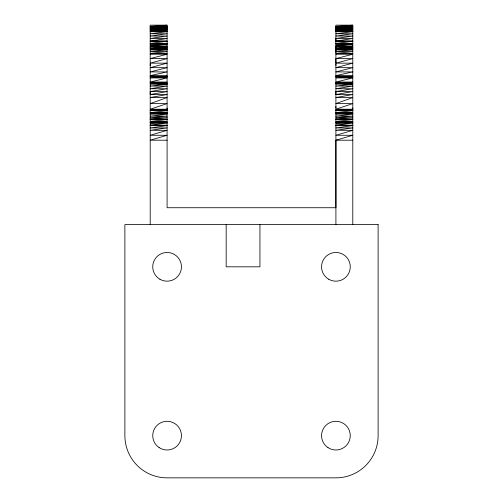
<?xml version="1.0" encoding="UTF-8"?>
<svg xmlns="http://www.w3.org/2000/svg" width="503" height="503" viewBox="0 0 503 503"><rect width="100%" height="100%" fill="white"/><g stroke="black" fill="none" stroke-linecap="round" stroke-linejoin="round"><path stroke-width="0.75" d="M167.09 140.205L150.208 140.205L167.09 135.276L150.208 135.276L167.09 130.315L150.208 130.315L167.09 127.925L150.208 127.925L167.09 125.612L150.208 125.461L167.09 125.461L150.208 125.209L167.09 123.097L150.208 123.097L167.09 122.543L150.208 122.267L167.09 121.424L150.208 121.424L167.09 119.588L150.208 119.387L167.09 119.387L150.208 119.161L167.09 117.74L150.208 117.74L167.09 116.143L150.208 116.143L167.09 114.143L150.208 114.143L167.09 113.206L150.208 113.005L167.09 113.005L150.208 112.653L167.09 110.635L150.208 110.339L167.09 110.339L150.208 110.163L167.09 109.226L150.208 109.226L167.09 103.599L150.208 103.599L167.09 97.557L150.208 97.557L167.09 94.526L150.208 94.526L150.208 91.571L167.09 88.748L150.208 88.748L167.09 86.07L150.208 86.07L167.09 84.127L150.208 83.561L167.09 83.561L150.208 82.894L167.09 82.039L150.208 82.039L167.09 77.94L150.208 77.94L167.09 76.89L150.208 76.651L167.09 75.626L150.208 75.626L167.09 71.916L150.208 71.916L167.09 67.666L150.208 67.666L167.09 63.158L150.208 63.158L167.09 58.593L150.208 58.593L167.09 54.223L150.208 54.223L167.09 53.406L150.208 53.406L167.09 51.576L150.208 51.576L167.09 49.891L150.208 49.891L167.09 49.08L150.208 48.426L167.09 47.257L150.208 46.546L167.09 46.546L150.208 45.962L167.09 44.226L150.208 43.742L167.09 43.742L150.208 43.44L167.09 41.265L150.208 41.114L167.09 38.498L150.208 38.498L167.09 36.046L150.208 36.046L167.09 33.764L150.208 33.764L167.09 31.676L150.208 31.676L167.09 31.387L150.208 31.129L167.09 31.129L150.208 30.928L167.09 29.991L150.208 29.991L167.09 29.639L150.208 29.639L167.09 29.407L150.208 29.407L167.09 28.42L150.208 28.344L167.09 28.42M150.208 65.403L150.208 64.265M167.09 109.723L167.09 107.975M335.91 28.344L352.792 28.42L335.91 29.407L352.792 29.407L335.91 29.639L352.792 29.639L335.91 29.991L352.792 29.991L335.91 30.928L352.792 31.129L335.91 31.129L352.792 31.387L335.91 31.676L352.792 31.676L335.91 33.764L352.792 33.764L335.91 36.046L352.792 36.046L335.91 38.498L352.792 38.498L335.91 41.114L352.792 41.265L335.91 43.44L352.792 43.742L335.91 43.742L352.792 44.226L335.91 45.962L352.792 46.546L335.91 46.546L352.792 47.257L335.91 48.426L352.792 49.08L335.91 49.891L352.792 49.891L335.91 51.576L352.792 51.576L335.91 53.406L352.792 53.406L335.91 54.223L352.792 54.223L335.91 58.593L352.792 58.593L335.91 63.158L352.792 63.158L335.91 67.666L352.792 67.666L335.91 71.916L352.792 71.916L335.91 75.626L352.792 75.626L335.91 76.651L352.792 76.89L335.91 77.94L352.792 77.94L335.91 82.039L352.792 82.039L335.91 82.894L352.792 83.561L335.91 83.561L352.792 84.127L335.91 86.07L352.792 86.07L335.91 88.748L352.792 88.748L335.91 91.571L335.91 94.526L352.792 94.526L335.91 97.557L352.792 97.557L335.91 103.599L352.792 103.599L335.91 109.226L352.792 109.226L335.91 110.163L352.792 110.339L335.91 110.339L352.792 110.635L335.91 112.653L352.792 113.005L335.91 113.005L352.792 113.206L335.91 114.143L352.792 114.143L335.91 116.143L352.792 116.143L335.91 117.74L352.792 117.74L335.91 119.161L352.792 119.387L335.91 119.387L352.792 119.588L335.91 121.424L352.792 121.424L335.91 122.267L352.792 122.543L335.91 123.097L352.792 123.097L335.91 125.209L352.792 125.461L335.91 125.461L352.792 125.612L335.91 127.925L352.792 127.925L335.91 130.315L352.792 130.315L335.91 135.276L352.792 135.276L335.91 140.205L335.91 207.733L167.09 207.733L167.09 25.15L150.208 25.15L150.208 224.615M335.91 107.975L335.91 106.567M335.91 65.403L335.91 64.265M335.91 63.013L335.91 58.876M335.91 52.551L335.91 49.822M335.91 47.395L335.91 46.867M335.91 41.887L335.91 38.134M352.792 109.723L352.792 107.975M150.208 94.526L167.09 91.571L150.208 91.571M335.91 94.526L352.792 91.571L335.91 91.571M167.09 28.344L150.208 28.218L167.09 27.797L150.208 27.797L167.09 27.263L150.208 27.263L167.09 26.967L150.208 26.967L167.09 26.848L150.208 26.848L167.09 26.433L150.208 26.376L167.09 25.15M335.91 28.42L352.792 28.344L335.91 28.218L352.792 27.797L335.91 27.797L352.792 27.263L335.91 27.263L352.792 26.967L335.91 26.967L352.792 26.848L335.91 26.848L352.792 26.433L335.91 26.376L352.792 25.15L352.792 224.615M352.792 25.15L335.91 25.15L335.91 224.615M150.208 26.433L167.09 26.376M335.91 26.433L352.792 26.376M150.208 28.218L167.09 28.218M335.91 28.218L352.792 28.218M150.208 30.928L167.09 30.928M335.91 30.928L352.792 30.928M150.208 31.387L167.09 31.387M335.91 31.387L352.792 31.387M150.208 41.114L167.09 41.114M335.91 41.114L352.792 41.114M150.208 41.265L167.09 41.265M335.91 41.265L352.792 41.265M150.208 43.44L167.09 43.44M335.91 43.44L352.792 43.44M150.208 44.226L167.09 44.226M335.91 44.226L352.792 44.226M150.208 45.962L167.09 45.962M335.91 45.962L352.792 45.962M150.208 47.257L167.09 47.257M335.91 47.257L352.792 47.257M150.208 48.426L167.09 48.426M335.91 48.426L352.792 48.426M150.208 49.08L167.09 49.08M335.91 49.08L352.792 49.08M150.208 76.651L167.09 76.651M335.91 76.651L352.792 76.651M150.208 76.89L167.09 76.89M335.91 76.89L352.792 76.89M150.208 82.894L167.09 82.894M335.91 82.894L352.792 82.894M150.208 84.127L167.09 84.127M335.91 84.127L352.792 84.127M150.208 110.163L167.09 110.163M335.91 110.163L352.792 110.163M150.208 110.635L167.09 110.635M335.91 110.635L352.792 110.635M150.208 112.653L167.09 112.653M335.91 112.653L352.792 112.653M150.208 113.206L167.09 113.206M335.91 113.206L352.792 113.206M150.208 119.161L167.09 119.161M335.91 119.161L352.792 119.161M150.208 119.588L167.09 119.588M335.91 119.588L352.792 119.588M150.208 122.267L167.09 122.267M335.91 122.267L352.792 122.267M150.208 122.543L167.09 122.543M335.91 122.543L352.792 122.543M150.208 125.209L167.09 125.209M335.91 125.209L352.792 125.209M150.208 125.612L167.09 125.612M335.91 125.612L352.792 125.612M335.91 140.205L352.792 140.205M259.944 224.615L259.944 266.823L226.174 266.823L226.174 224.615M378.118 224.615L124.882 224.615L124.882 435.642A42.208 42.208 0 0 0 167.09 477.85L335.91 477.85A42.208 42.208 0 0 0 378.118 435.642L378.118 224.615M159.916 279.247A14.348 14.348 0 0 0 181.438 266.823A14.348 14.348 0 0 0 159.916 254.392A14.348 14.348 0 0 0 159.916 279.247M159.149 447.595A14.348 14.348 0 0 0 181.407 436.547A14.348 14.348 0 0 0 160.709 422.79A14.348 14.348 0 0 0 159.149 447.595M328.736 279.247A14.348 14.348 0 0 0 350.264 266.823A14.348 14.348 0 0 0 328.736 254.392A14.348 14.348 0 0 0 328.736 279.247M327.969 447.595A14.348 14.348 0 0 0 350.233 436.547A14.348 14.348 0 0 0 329.534 422.79A14.348 14.348 0 0 0 327.969 447.595"/></g></svg>
